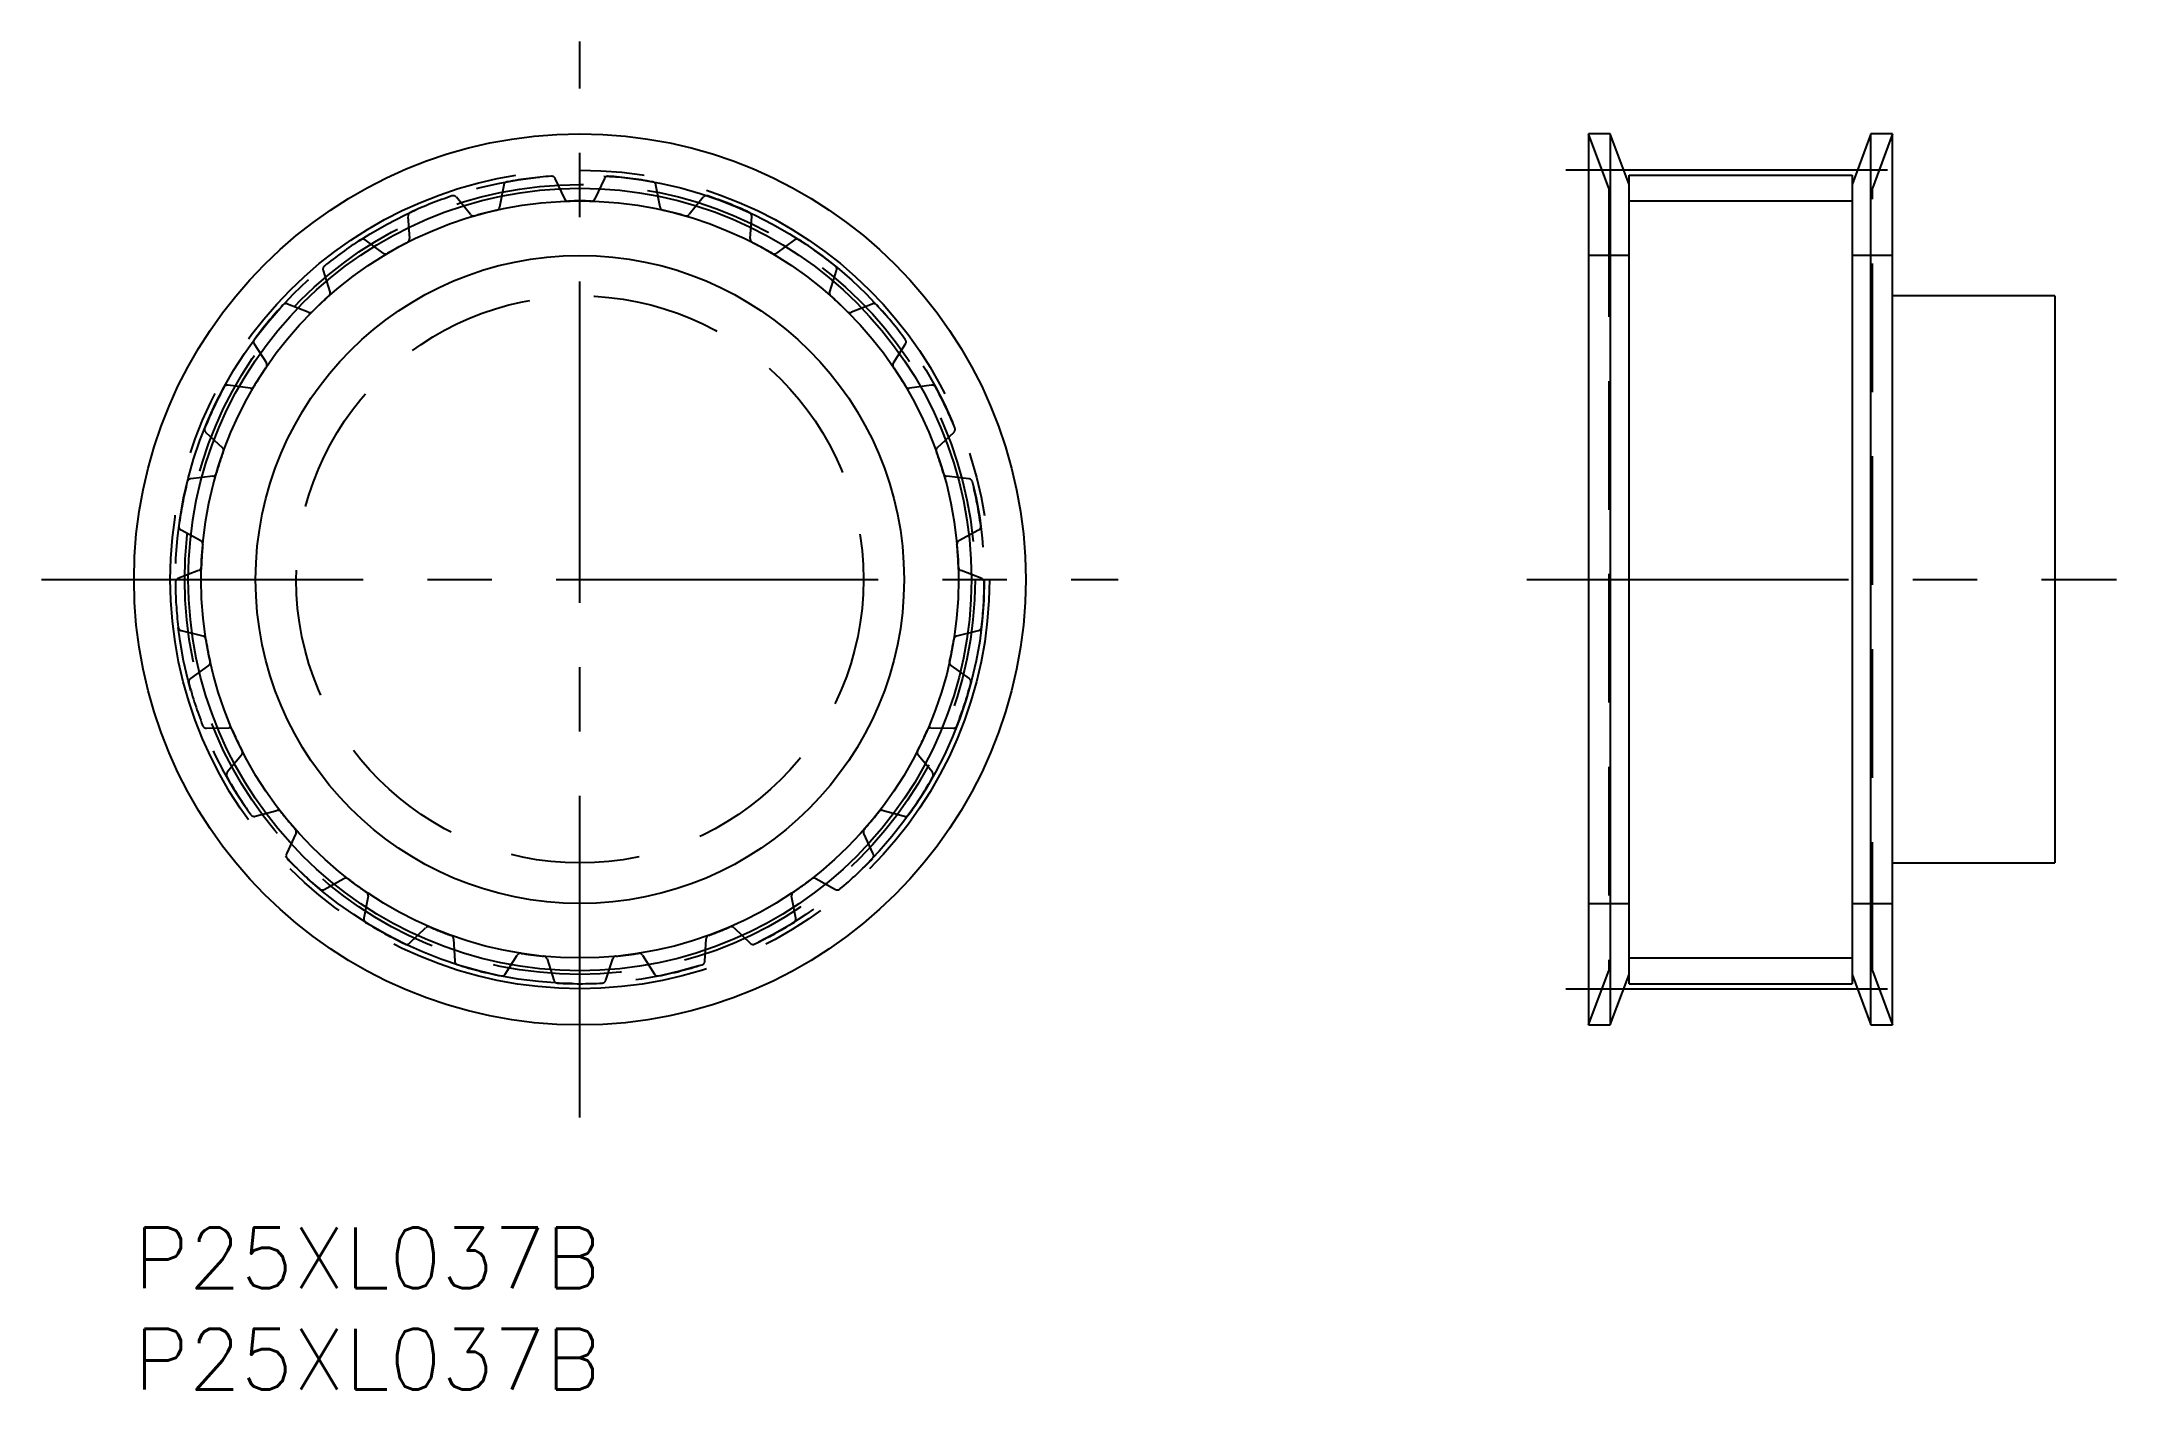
# Model space of a CAD drawing. Extents: x -5 to 98, y -8 to 59.
import ezdxf

# ---------------------------------------------------------------- set-up
doc = ezdxf.new("R2010")
doc.units = 0
doc.header["$LTSCALE"] = 0.5
for name, pattern in [('CENTER', [50.8, 31.75, -6.35, 6.35, -6.35]), ('DASHED', [19.05, 12.7, -6.35]), ('PHANTOM', [63.5, 31.75, -6.35, 6.35, -6.35, 6.35, -6.35])]:
    doc.linetypes.add(name, pattern=pattern)
for name, color, linetype in [('MSM_CENTER', 1, 'CENTER'), ('MSM_CONTINUOUS', 7, 'CONTINUOUS'), ('MSM_DASHED', 4, 'DASHED'), ('MSM_IMAGINARY', 6, 'PHANTOM'), ('MSM_NARROW', 5, 'CONTINUOUS'), ('MSM_PART_NUMBER', 7, 'CONTINUOUS')]:
    doc.layers.add(name, color=color, linetype=linetype)
doc.styles.get("Standard").update_dxf_attribs({"font": 'txt.shx', "height": 3, "bigfont": 'bigfont.shx'})

msp = doc.modelspace()

# ---------------------------------------------------------------- linework, layer by layer
at = {"layer": 'MSM_CENTER'}
for p, q in [((22, 5.44), (22, 58.57)), ((70.66, 52.22), (87.91, 52.22)), ((-4.56, 32), (48.57, 32)), ((68.73, 32), (97.83, 32)), ((70.66, 11.79), (87.91, 11.79))]:
    msp.add_line(p, q, dxfattribs=at)
msp.add_circle((22, 32), 20.21, dxfattribs=at)
at = {"layer": 'MSM_CONTINUOUS'}
for p, q in [((72.85, 54), (71.78, 54)), ((71.78, 54), (71.78, 10)), ((73.78, 51.5), (72.85, 54)), ((72.85, 54), (72.85, 10)), ((85.71, 54), (84.78, 51.5)), ((86.78, 54), (85.71, 54)), ((85.71, 10), (85.71, 54)), ((86.78, 10), (86.78, 54)), ((73.78, 51.96), (84.78, 51.96)), ((73.78, 12.04), (73.78, 51.96)), ((84.78, 51.96), (84.78, 12.04)), ((94.78, 46), (86.78, 46)), ((94.78, 46), (94.78, 18)), ((86.78, 18), (94.78, 18)), ((72.85, 10), (73.78, 12.5)), ((84.78, 12.5), (85.71, 10)), ((73.78, 12.04), (84.78, 12.04)), ((71.78, 10), (72.85, 10)), ((85.71, 10), (86.78, 10))]:
    msp.add_line(p, q, dxfattribs=at)
for radius in [22, 19.32, 16]:
    msp.add_circle((22, 32), radius, dxfattribs=at)
at = {"layer": 'MSM_DASHED'}
for p, q in [((72.78, 51.32), (71.78, 54)), ((86.78, 54), (85.78, 51.32)), ((18.25, 51.47), (18.04, 50.39)), ((21.26, 50.8), (20.79, 51.8)), ((23.21, 51.8), (22.74, 50.8)), ((25.96, 50.39), (25.75, 51.47)), ((72.78, 51.32), (72.78, 12.68)), ((85.78, 12.68), (85.78, 51.32)), ((16.61, 50.02), (15.91, 50.87)), ((28.09, 50.87), (27.39, 50.02)), ((13.52, 49.93), (13.59, 48.83)), ((30.41, 48.83), (30.48, 49.93)), ((12.3, 48.12), (11.41, 48.77)), ((32.59, 48.77), (31.7, 48.12)), ((9.33, 47.26), (9.67, 46.21)), ((34.33, 46.21), (34.67, 47.26)), ((73.78, 48), (71.78, 48)), ((86.78, 48), (84.78, 48)), ((8.59, 45.2), (7.57, 45.6)), ((36.43, 45.6), (35.41, 45.2)), ((5.93, 43.63), (6.53, 42.7)), ((37.47, 42.7), (38.07, 43.63)), ((5.73, 41.45), (4.64, 41.59)), ((39.36, 41.59), (38.27, 41.45)), ((3.55, 39.26), (4.35, 38.51)), ((39.65, 38.51), (40.45, 39.26)), ((3.89, 37.1), (2.8, 36.97)), ((41.2, 36.97), (40.11, 37.1)), ((2.32, 34.45), (3.29, 33.92)), ((40.71, 33.92), (41.68, 34.45)), ((3.19, 32.44), (2.17, 32.04)), ((41.83, 32.04), (40.81, 32.44)), ((2.33, 29.48), (3.4, 29.21)), ((40.6, 29.21), (41.67, 29.48)), ((3.67, 27.75), (2.78, 27.11)), ((41.22, 27.11), (40.33, 27.75)), ((3.57, 24.66), (4.68, 24.67)), ((39.32, 24.67), (40.43, 24.66)), ((5.31, 23.33), (4.6, 22.48)), ((39.4, 22.48), (38.69, 23.33)), ((5.98, 20.31), (7.04, 20.59)), ((36.96, 20.59), (38.02, 20.31)), ((7.99, 19.45), (7.52, 18.45)), ((36.48, 18.45), (36.01, 19.45)), ((9.39, 16.69), (10.35, 17.23)), ((33.65, 17.23), (34.61, 16.69)), ((11.55, 16.36), (11.34, 15.28)), ((32.66, 15.28), (32.45, 16.36)), ((71.78, 16), (73.78, 16)), ((84.78, 16), (86.78, 16)), ((13.59, 14.04), (14.39, 14.8)), ((29.61, 14.8), (30.41, 14.04)), ((15.77, 14.25), (15.83, 13.15)), ((18.32, 12.51), (18.91, 13.44)), ((25.09, 13.44), (25.68, 12.51)), ((28.17, 13.15), (28.23, 14.25)), ((20.38, 13.26), (20.72, 12.21)), ((23.28, 12.21), (23.62, 13.26)), ((71.78, 10), (72.78, 12.68)), ((85.78, 12.68), (86.78, 10))]:
    msp.add_line(p, q, dxfattribs=at)
for radius in [19.5, 14]:
    msp.add_circle((22, 32), radius, dxfattribs=at)
for centre, radius, start, end in [((18.44, 51.44), 0.2, 100.3728, 169.4), ((22, 32), 19.96, 94.0272, 100.3728), ((20.61, 51.71), 0.2, 25, 94.0272), ((23.39, 51.71), 0.2, 85.9729, 155), ((22, 32), 19.96, 79.6272, 85.9728), ((25.56, 51.44), 0.2, 10.6, 79.6272), ((22, 32), 19.96, 108.4272, 114.7728), ((15.75, 50.75), 0.2, 39.4, 108.4272), ((22, 32), 18.69, 102.7025, 106.0975), ((17.85, 50.43), 0.2, 282.7025, 349.4), ((21.44, 50.88), 0.2, 205, 271.6975), ((22, 32), 18.69, 88.3025, 91.6975), ((22.56, 50.88), 0.2, 268.3025, 335), ((26.15, 50.43), 0.2, 190.6, 257.2975), ((22, 32), 18.69, 73.9025, 77.2975), ((28.25, 50.75), 0.2, 71.5728, 140.6), ((22, 32), 19.96, 65.2272, 71.5728), ((13.72, 49.94), 0.2, 114.7728, 183.8), ((16.76, 50.15), 0.2, 219.4, 286.0975), ((27.24, 50.15), 0.2, 253.9025, 320.6), ((30.28, 49.94), 0.2, 356.2, 65.2272), ((22, 32), 19.96, 122.8272, 129.1728), ((11.29, 48.6), 0.2, 53.8, 122.8272), ((22, 32), 18.69, 117.1025, 120.4975), ((13.39, 48.82), 0.2, 297.1025, 3.8), ((30.61, 48.82), 0.2, 176.2, 242.8975), ((22, 32), 18.69, 59.5025, 62.8975), ((32.71, 48.6), 0.2, 57.1729, 126.2), ((22, 32), 19.96, 50.8272, 57.1728), ((9.52, 47.32), 0.2, 129.1728, 198.2), ((12.41, 48.28), 0.2, 233.8, 300.4975), ((31.59, 48.28), 0.2, 239.5025, 306.2), ((34.48, 47.32), 0.2, 341.8, 50.8272), ((9.48, 46.15), 0.2, 311.5025, 18.2), ((34.52, 46.15), 0.2, 161.8, 228.4975), ((22, 32), 19.96, 137.2272, 143.5728), ((7.5, 45.42), 0.2, 68.2, 137.2272), ((8.67, 45.38), 0.2, 248.2, 314.8975), ((22, 32), 18.69, 131.5025, 134.8975), ((22, 32), 18.69, 45.1025, 48.4975), ((35.33, 45.38), 0.2, 225.1025, 291.8), ((36.5, 45.42), 0.2, 42.7728, 111.8), ((22, 32), 19.96, 36.4272, 42.7728), ((6.1, 43.73), 0.2, 143.5728, 212.6), ((37.9, 43.73), 0.2, 327.4, 36.4272), ((22, 32), 18.69, 145.9025, 149.2975), ((6.36, 42.59), 0.2, 325.9025, 32.6), ((37.64, 42.59), 0.2, 147.4, 214.0975), ((22, 32), 18.69, 30.7025, 34.0975), ((22, 32), 19.96, 151.6272, 157.9728), ((4.61, 41.39), 0.2, 82.6, 151.6272), ((5.76, 41.64), 0.2, 262.6, 329.2975), ((38.24, 41.64), 0.2, 210.7025, 277.4), ((39.39, 41.39), 0.2, 28.3728, 97.4), ((22, 32), 19.96, 22.0272, 28.3728), ((3.68, 39.41), 0.2, 157.9728, 227), ((40.32, 39.41), 0.2, 313, 22.0272), ((22, 32), 18.69, 160.3025, 163.6975), ((4.22, 38.37), 0.2, 340.3025, 47), ((39.78, 38.37), 0.2, 133, 199.6975), ((22, 32), 18.69, 16.3025, 19.6975), ((2.82, 36.77), 0.2, 97, 166.0272), ((3.87, 37.3), 0.2, 277, 343.6975), ((40.13, 37.3), 0.2, 196.3025, 263), ((41.18, 36.77), 0.2, 13.9728, 83), ((22, 32), 19.96, 166.0272, 172.3728), ((22, 32), 19.96, 7.6272, 13.9728), ((2.41, 34.62), 0.2, 172.3728, 241.4), ((3.19, 33.74), 0.2, 354.7025, 61.4), ((40.81, 33.74), 0.2, 118.6, 185.2975), ((41.59, 34.62), 0.2, 298.6, 7.6272), ((22, 32), 18.69, 174.7025, 178.0975), ((22, 32), 18.69, 1.9025, 5.2975), ((2.24, 31.85), 0.2, 111.4, 180.4272), ((22, 32), 19.96, 180.4272, 186.7728), ((3.12, 32.63), 0.2, 291.4, 358.0975), ((40.88, 32.63), 0.2, 181.9025, 248.6), ((22, 32), 19.96, 353.2272, 359.5728), ((41.76, 31.85), 0.2, 359.5728, 68.6), ((2.38, 29.67), 0.2, 186.7728, 255.8), ((3.35, 29.01), 0.2, 9.1025, 75.8), ((22, 32), 18.69, 189.1025, 192.4975), ((22, 32), 18.69, 347.5025, 350.8975), ((40.65, 29.01), 0.2, 104.2, 170.8975), ((41.62, 29.67), 0.2, 284.2, 353.2272), ((3.56, 27.91), 0.2, 305.8, 12.4975), ((40.44, 27.91), 0.2, 167.5025, 234.2), ((2.9, 26.94), 0.2, 125.8, 194.8272), ((22, 32), 19.96, 194.8272, 201.1728), ((22, 32), 19.96, 338.8272, 345.1728), ((41.1, 26.94), 0.2, 345.1728, 54.2), ((3.57, 24.86), 0.2, 201.1728, 270.2), ((4.68, 24.47), 0.2, 23.5025, 90.2), ((39.32, 24.47), 0.2, 89.8, 156.4975), ((40.43, 24.86), 0.2, 269.8, 338.8272), ((22, 32), 18.69, 203.5025, 206.8975), ((22, 32), 18.69, 333.1025, 336.4975), ((5.15, 23.45), 0.2, 320.2, 26.8975), ((38.85, 23.45), 0.2, 153.1025, 219.8), ((4.76, 22.35), 0.2, 140.2, 209.2272), ((22, 32), 19.96, 209.2272, 215.5728), ((22, 32), 19.96, 324.4272, 330.7728), ((39.24, 22.35), 0.2, 330.7728, 39.8), ((7.09, 20.4), 0.2, 37.9025, 104.6), ((22, 32), 18.69, 217.9025, 221.2975), ((22, 32), 18.69, 318.7025, 322.0975), ((36.91, 20.4), 0.2, 75.4, 142.0975), ((5.93, 20.5), 0.2, 215.5728, 284.6), ((7.81, 19.53), 0.2, 334.6, 41.2975), ((36.19, 19.53), 0.2, 138.7025, 205.4), ((38.07, 20.5), 0.2, 255.4, 324.4272), ((7.7, 18.37), 0.2, 154.6, 223.6272), ((36.3, 18.37), 0.2, 316.3728, 25.4), ((22, 32), 19.96, 223.6272, 229.9728), ((22, 32), 19.96, 310.0272, 316.3728), ((9.29, 16.87), 0.2, 229.9728, 299), ((10.45, 17.05), 0.2, 52.3025, 119), ((22, 32), 18.69, 232.3025, 235.6975), ((11.35, 16.4), 0.2, 349, 55.6975), ((32.65, 16.4), 0.2, 124.3025, 191), ((22, 32), 18.69, 304.3025, 307.6975), ((33.55, 17.05), 0.2, 61, 127.6975), ((34.71, 16.87), 0.2, 241, 310.0272), ((11.54, 15.24), 0.2, 169, 238.0272), ((22, 32), 19.96, 238.0272, 244.3728), ((14.53, 14.65), 0.2, 66.7025, 133.4), ((22, 32), 18.69, 246.7025, 250.0975), ((15.57, 14.24), 0.2, 3.4, 70.0975), ((28.43, 14.24), 0.2, 109.9025, 176.6), ((22, 32), 18.69, 289.9025, 293.2975), ((29.47, 14.65), 0.2, 46.6, 113.2975), ((22, 32), 19.96, 295.6272, 301.9728), ((32.46, 15.24), 0.2, 301.9728, 11), ((13.45, 14.18), 0.2, 244.3728, 313.4), ((19.08, 13.34), 0.2, 81.1025, 147.8), ((22, 32), 18.69, 261.1025, 264.4975), ((20.19, 13.2), 0.2, 17.8, 84.4975), ((23.81, 13.2), 0.2, 95.5025, 162.2), ((22, 32), 18.69, 275.5025, 278.8975), ((24.92, 13.34), 0.2, 32.2, 98.8975), ((30.55, 14.18), 0.2, 226.6, 295.6272), ((16.03, 13.16), 0.2, 183.4, 252.4272), ((22, 32), 19.96, 252.4272, 258.7728), ((18.15, 12.62), 0.2, 258.7728, 327.8), ((25.85, 12.62), 0.2, 212.2, 281.2272), ((22, 32), 19.96, 281.2272, 287.5728), ((27.97, 13.16), 0.2, 287.5728, 356.6), ((20.91, 12.27), 0.2, 197.8, 266.8272), ((22, 32), 19.96, 266.8272, 273.1728), ((23.09, 12.27), 0.2, 273.1728, 342.2)]:
    msp.add_arc(centre, radius, start, end, dxfattribs=at)
at = {"layer": 'MSM_IMAGINARY'}
msp.add_circle((22, 32), 19.96, dxfattribs=at)
at = {"layer": 'MSM_NARROW'}
for p, q in [((21.32, 50.68), (21.26, 50.8)), ((22.69, 50.68), (22.74, 50.8)), ((73.78, 50.69), (84.78, 50.69)), ((73.78, 13.31), (84.78, 13.31))]:
    msp.add_line(p, q, dxfattribs=at)
msp.add_circle((22, 32), 18.69, dxfattribs=at)

# ---------------------------------------------------------------- texts
at = {"layer": 'MSM_PART_NUMBER'}
for p in [(0, -3), (0, -8)]:
    msp.add_text('P25XL037B', height=3, dxfattribs=at).set_placement(p)

doc.saveas('drawing.dxf')
